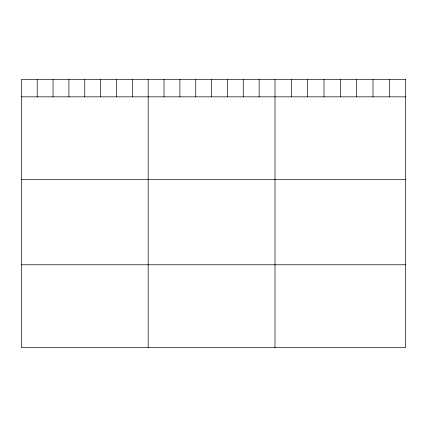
<?xml version="1.0" encoding="UTF-8"?>
<svg xmlns="http://www.w3.org/2000/svg" width="427" height="427" viewBox="0 0 427 427"><rect width="100%" height="100%" fill="white"/><g stroke="black" fill="none" stroke-linecap="round" stroke-linejoin="round"><path stroke-width="0.64" d="M21.35 96.838L405.65 96.838M21.35 179.553L405.65 179.553M21.35 264.777L405.65 264.777M389.317 79.502L389.317 96.838M372.984 79.502L372.984 96.838M356.652 79.502L356.652 96.838M340.319 79.502L340.319 96.838M323.986 79.502L323.986 96.838M307.653 79.502L307.653 96.838M291.321 79.502L291.321 96.838M274.988 79.502L274.988 347.498M259.136 79.502L259.136 96.838M243.283 79.502L243.283 96.838M227.431 79.502L227.431 96.838M211.578 79.502L211.578 96.838M195.726 79.502L195.726 96.838M179.874 79.502L179.874 96.838M164.021 79.502L164.021 96.838M148.169 79.502L148.169 347.498M132.317 79.502L132.317 96.838M116.464 79.502L116.464 96.838M100.612 79.502L100.612 96.838M84.76 79.502L84.76 96.838M68.907 79.502L68.907 96.838M53.055 79.502L53.055 96.838M37.202 79.502L37.202 96.838M405.65 79.502L21.35 79.502L21.35 347.498L405.65 347.498L405.65 79.502"/></g></svg>
